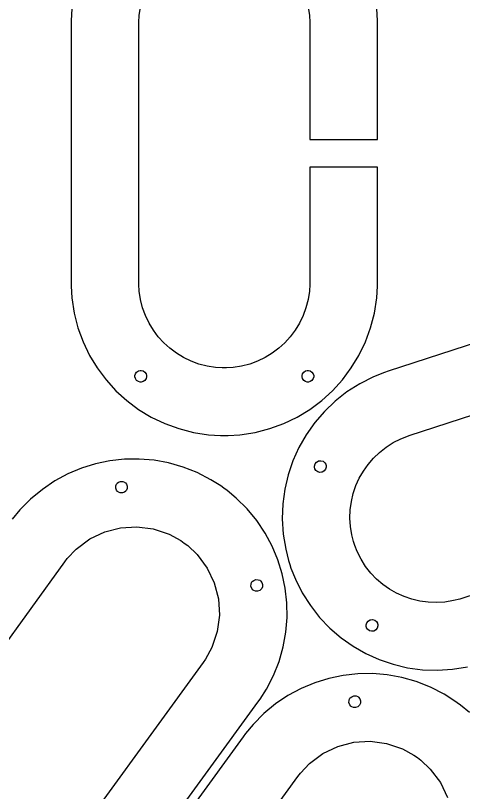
# Model space of a CAD drawing. Extents: x 0 to 47.8, y 0 to 94.9.
# Drawn here: x 15.6 to 23.65, y 25.35 to 39.3 of the extents above; entities that cross this region are included whole.
import ezdxf

# ---------------------------------------------------------------- set-up
doc = ezdxf.new("R2010")
doc.units = 0
doc.layers.get('0').update_dxf_attribs({"linetype": 'CONTINUOUS'})

msp = doc.modelspace()

# ---------------------------------------------------------------- linework, layer by layer
at = {"color": 0}
for points in [[(16.6163, 39.4181), (16.6021, 39.2071), (16.6021, 39.1368), (16.6021, 34.5068), (16.6021, 34.4365), (16.6163, 34.2257), (16.6579, 33.9526), (16.7257, 33.6892), (16.8182, 33.4365), (16.9339, 33.1961), (17.0717, 32.9693), (17.23, 32.7576), (17.4075, 32.5624), (17.6028, 32.3849), (17.8144, 32.2265), (18.0412, 32.0887), (18.2817, 31.9729), (18.5343, 31.8804), (18.7978, 31.8128), (19.0708, 31.7711), (19.2818, 31.7568), (19.3521, 31.7568), (19.4224, 31.7568), (19.6332, 31.7711), (19.9063, 31.8128), (20.1697, 31.8804), (20.4224, 31.9729), (20.6628, 32.0887), (20.8896, 32.2265), (21.1013, 32.3849), (21.2965, 32.5624), (21.474, 32.7576), (21.6324, 32.9693), (21.7701, 33.1961), (21.886, 33.4365), (21.9785, 33.6892), (22.0461, 33.9526), (22.0878, 34.2257), (22.1021, 34.4365), (22.1021, 34.5068), (22.1021, 36.5718), (20.8871, 36.5718), (20.8871, 34.5068), (20.8871, 34.4676), (20.879, 34.35), (20.8558, 34.1975), (20.8181, 34.0504), (20.7664, 33.9093), (20.7018, 33.7751), (20.6249, 33.6486), (20.5365, 33.5304), (20.4375, 33.4214), (20.3285, 33.3224), (20.2103, 33.234), (20.0838, 33.1571), (19.9496, 33.0925), (19.8085, 33.0408), (19.6614, 33.0031), (19.5089, 32.9799), (19.3913, 32.9718), (19.3521, 32.9718), (19.3128, 32.9718), (19.1951, 32.9799), (19.0426, 33.0031), (18.8956, 33.0408), (18.7546, 33.0925), (18.6203, 33.1571), (18.4938, 33.234), (18.3756, 33.3224), (18.2667, 33.4214), (18.1675, 33.5304), (18.0792, 33.6486), (18.0022, 33.7751), (17.9376, 33.9093), (17.886, 34.0504), (17.8482, 34.1975), (17.825, 34.35), (17.8171, 34.4676), (17.8171, 34.5068), (17.8171, 39.1368), (17.8171, 39.1761), (17.825, 39.2937), (17.8482, 39.4462)], [(20.8558, 39.4462), (20.879, 39.2937), (20.8871, 39.1761), (20.8871, 39.1368), (20.8871, 39.1368), (20.8871, 37.0718), (22.1021, 37.0718), (22.1021, 39.1368), (22.1021, 39.2071), (22.0878, 39.4181)], [(26.6964, 34.341), (22.2929, 32.9101), (22.2261, 32.8885), (22.0299, 32.8097), (21.7831, 32.6858), (21.5533, 32.54), (21.3417, 32.3739), (21.1489, 32.1894), (20.9758, 31.9883), (20.8233, 31.7724), (20.6925, 31.5433), (20.584, 31.3026), (20.4989, 31.0525), (20.4379, 30.7942), (20.4021, 30.5299), (20.3922, 30.261), (20.4092, 29.9893), (20.4539, 29.7168), (20.5056, 29.5119), (20.5274, 29.445), (20.549, 29.3782), (20.6278, 29.1819), (20.7518, 28.9351), (20.8976, 28.7054), (21.0636, 28.4938), (21.2481, 28.301), (21.4492, 28.1278), (21.6651, 27.9754), (21.8943, 27.8444), (22.1349, 27.7361), (22.3851, 27.651), (22.6433, 27.59), (22.9078, 27.5542), (23.1765, 27.5443), (23.4482, 27.5613), (23.7207, 27.606)], [(25.5811, 29.4731), (23.6171, 28.8349), (23.5797, 28.8228), (23.4653, 28.7939), (23.3132, 28.769), (23.1617, 28.7594), (23.0115, 28.765), (22.8639, 28.785), (22.7199, 28.819), (22.5801, 28.8665), (22.4458, 28.9271), (22.3179, 29.0001), (22.1974, 29.0853), (22.0851, 29.1818), (21.9822, 29.2894), (21.8896, 29.4076), (21.8081, 29.5358), (21.7389, 29.6736), (21.695, 29.7832), (21.6829, 29.8204), (21.6707, 29.8578), (21.6418, 29.9722), (21.6169, 30.1243), (21.6074, 30.2758), (21.6129, 30.426), (21.6329, 30.5736), (21.6669, 30.7176), (21.7144, 30.8574), (21.775, 30.9917), (21.8481, 31.1196), (21.9332, 31.2401), (22.0297, 31.3524), (22.1374, 31.4553), (22.2556, 31.5481), (22.3838, 31.6294), (22.5215, 31.6986), (22.6311, 31.7425), (22.6685, 31.7547), (27.0718, 33.1854)], [(17.2333, 23.2235), (19.9549, 26.9693), (19.9961, 27.0261), (20.1086, 27.2051), (20.2354, 27.4506), (20.3354, 27.7036), (20.4092, 27.9624), (20.4567, 28.2249), (20.4786, 28.4893), (20.475, 28.7536), (20.4461, 29.0158), (20.3925, 29.2743), (20.3143, 29.5268), (20.2118, 29.7715), (20.0853, 30.0065), (19.9353, 30.2299), (19.7619, 30.4396), (19.5654, 30.6337), (19.4033, 30.7692), (19.3464, 30.8106), (19.2894, 30.8518), (19.1106, 30.9643), (18.8651, 31.0911), (18.6121, 31.1913), (18.3533, 31.2649), (18.0908, 31.3125), (17.8264, 31.3343), (17.5621, 31.3307), (17.2997, 31.3018), (17.0414, 31.2482), (16.7889, 31.17), (16.5442, 31.0675), (16.3092, 30.9411), (16.0858, 30.7911), (15.8761, 30.6176), (15.6819, 30.4213), (15.5465, 30.2589)], [(15.2743, 27.8174), (16.4882, 29.4879), (16.5336, 29.5506), (16.6951, 29.72), (16.9369, 29.9004), (17.2046, 30.0282), (17.4899, 30.1018), (17.7838, 30.12), (18.0779, 30.0811), (18.3636, 29.9842), (18.5696, 29.8731), (18.6322, 29.8275), (18.6947, 29.7821), (18.8642, 29.6206), (19.0446, 29.3788), (19.1724, 29.1111), (19.246, 28.8258), (19.2642, 28.5319), (19.2254, 28.2378), (19.1285, 27.9521), (19.0172, 27.746), (18.9718, 27.6835), (16.2504, 23.9378)], [(23.7515, 26.7829), (23.5893, 26.9185), (23.5324, 26.9597), (23.4754, 27.001), (23.2965, 27.1135), (23.0511, 27.2403), (22.7981, 27.3404), (22.5393, 27.414), (22.2768, 27.4617), (22.0124, 27.4835), (21.7481, 27.4799), (21.4858, 27.4511), (21.2274, 27.3974), (20.9749, 27.3192), (20.7301, 27.2167), (20.4951, 27.0903), (20.2718, 26.9403), (20.0621, 26.7668), (19.8679, 26.5704), (19.7325, 26.4082), (19.6913, 26.3513), (16.9697, 22.6056)], [(17.9526, 21.8914), (20.6742, 25.6372), (20.7196, 25.6997), (20.8812, 25.8692), (21.1229, 26.0496), (21.3907, 26.1774), (21.6758, 26.251), (21.9697, 26.2692), (22.2639, 26.2304), (22.5496, 26.1333), (22.7557, 26.0222), (22.8182, 25.9767), (22.8808, 25.9313), (23.0501, 25.7697), (23.2307, 25.5279), (23.3585, 25.2601)]]:
    msp.add_lwpolyline(points, dxfattribs=at)
for points in [[(17.9571, 32.8218), (17.9571, 32.8117), (17.9488, 32.781), (17.9262, 32.7476), (17.8929, 32.7251), (17.8622, 32.7168), (17.8521, 32.7168), (17.8418, 32.7168), (17.8111, 32.7251), (17.7778, 32.7476), (17.7553, 32.781), (17.7471, 32.8117), (17.7471, 32.8218), (17.7471, 32.8321), (17.7553, 32.8628), (17.7778, 32.8961), (17.8111, 32.9186), (17.8418, 32.9268), (17.8521, 32.9268), (17.8622, 32.9268), (17.8929, 32.9186), (17.9262, 32.8961), (17.9488, 32.8628), (17.9571, 32.8321), (17.9571, 32.8218)], [(20.9571, 32.8218), (20.9571, 32.8117), (20.9488, 32.781), (20.9262, 32.7476), (20.8929, 32.7251), (20.8622, 32.7168), (20.8521, 32.7168), (20.8418, 32.7168), (20.8111, 32.7251), (20.7778, 32.7476), (20.7553, 32.781), (20.7471, 32.8117), (20.7471, 32.8218), (20.7471, 32.8321), (20.7553, 32.8628), (20.7778, 32.8961), (20.8111, 32.9186), (20.8418, 32.9268), (20.8521, 32.9268), (20.8622, 32.9268), (20.8929, 32.9186), (20.9262, 32.8961), (20.9488, 32.8628), (20.9571, 32.8321), (20.9571, 32.8218)], [(21.1092, 31.1008), (21.0994, 31.0976), (21.0678, 31.096), (21.029, 31.1071), (20.9972, 31.1319), (20.98, 31.1586), (20.9768, 31.1682), (20.9737, 31.1781), (20.9719, 31.2097), (20.9832, 31.2483), (21.0079, 31.28), (21.0346, 31.2974), (21.0443, 31.3006), (21.054, 31.3038), (21.0857, 31.3053), (21.1243, 31.2943), (21.156, 31.2694), (21.1733, 31.2429), (21.1765, 31.2332), (21.1797, 31.2235), (21.1813, 31.1917), (21.1703, 31.1531), (21.1454, 31.1212), (21.1189, 31.1039), (21.1092, 31.1008)], [(17.4219, 30.8924), (17.4279, 30.9006), (17.4526, 30.9206), (17.4904, 30.9343), (17.5307, 30.9329), (17.5603, 30.9215), (17.5686, 30.9156), (17.5768, 30.9096), (17.5968, 30.8849), (17.6106, 30.8469), (17.6092, 30.8068), (17.5978, 30.7771), (17.5918, 30.7689), (17.5858, 30.7606), (17.5611, 30.7407), (17.5233, 30.7269), (17.4831, 30.7283), (17.4533, 30.7396), (17.4451, 30.7456), (17.4368, 30.7517), (17.4169, 30.7764), (17.4032, 30.8142), (17.4046, 30.8544), (17.416, 30.884), (17.4219, 30.8924)], [(19.849, 29.1289), (19.8549, 29.1372), (19.8797, 29.1572), (19.9175, 29.171), (19.9578, 29.1696), (19.9874, 29.1582), (19.9957, 29.1522), (20.0039, 29.1463), (20.0239, 29.1215), (20.0376, 29.0836), (20.0362, 29.0435), (20.0249, 29.0138), (20.0189, 29.0054), (20.0129, 28.9972), (19.9882, 28.9774), (19.9504, 28.9636), (19.9101, 28.965), (19.8804, 28.9763), (19.8722, 28.9822), (19.8639, 28.9883), (19.844, 29.0129), (19.8301, 29.0508), (19.8317, 29.091), (19.8429, 29.1207), (19.849, 29.1289)], [(22.0362, 28.2476), (22.0265, 28.2444), (21.9947, 28.2428), (21.9561, 28.254), (21.9243, 28.2787), (21.9071, 28.3054), (21.9039, 28.315), (21.9007, 28.3249), (21.899, 28.3565), (21.9101, 28.3951), (21.935, 28.4269), (21.9615, 28.4442), (21.9713, 28.4474), (21.981, 28.4506), (22.0126, 28.4522), (22.0514, 28.4411), (22.0831, 28.4162), (22.1004, 28.3897), (22.1036, 28.38), (22.1068, 28.3703), (22.1083, 28.3386), (22.0972, 28.2999), (22.0725, 28.2681), (22.0458, 28.2508), (22.0362, 28.2476)], [(21.7778, 26.9181), (21.7718, 26.9097), (21.7471, 26.8899), (21.7093, 26.8761), (21.669, 26.8775), (21.6394, 26.8889), (21.6312, 26.8949), (21.6229, 26.9008), (21.6029, 26.9256), (21.5892, 26.9633), (21.5906, 27.0036), (21.6019, 27.0332), (21.6079, 27.0415), (21.6139, 27.0497), (21.6386, 27.0697), (21.6764, 27.0835), (21.7167, 27.0821), (21.7462, 27.0707), (21.7546, 27.0647), (21.7629, 27.0587), (21.7828, 27.034), (21.7965, 26.9962), (21.7951, 26.956), (21.7838, 26.9264), (21.7778, 26.9181)]]:
    msp.add_lwpolyline(points, close=True, dxfattribs=at)

doc.saveas('drawing.dxf')
